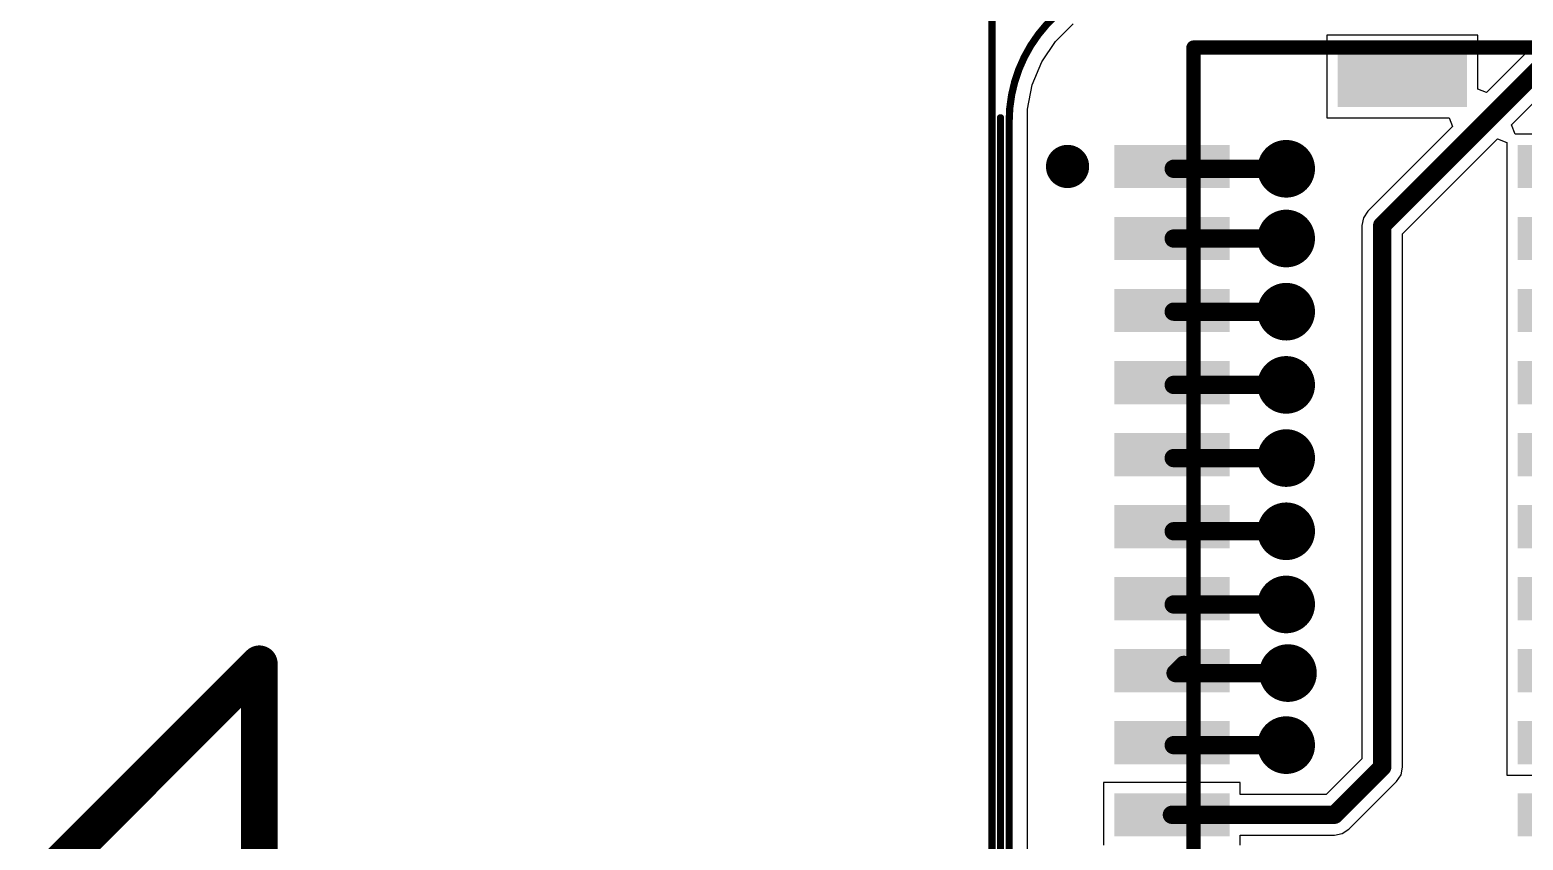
# Model space of a CAD drawing. Header units: millimetres. Extents: x 307 to 423, y 231 to 400.
# Drawn here: x 325.3 to 346.04, y 352.06 to 363.31 of the extents above; entities that cross this region are included whole.
import ezdxf

# ---------------------------------------------------------------- set-up
doc = ezdxf.new("R2010")
doc.units = ezdxf.units.MM
for name, color, linetype in [('BottomLayer', 5, 'Continuous'), ('Mechanical1', 6, 'Continuous'), ('Mechanical14', 56, 'Continuous'), ('Mechanical15', 56, 'Continuous'), ('Mechanical20', 56, 'Continuous'), ('MidLayer1', 16, 'Continuous'), ('MidLayer2', 76, 'Continuous'), ('MultiLayer', 9, 'Continuous'), ('TopLayer', 1, 'Continuous'), ('TopOverlay', 2, 'Continuous'), ('TopPaste', 8, 'Continuous'), ('TopSolder', 216, 'Continuous'), ('ViaHoleLayer', 16, 'Continuous')]:
    doc.layers.add(name, color=color, linetype=linetype)

# ---------------------------------------------------------------- blocks, each defined once
blk = doc.blocks.new('BM50BSRDSGTFLFSN_423')
at = {"layer": 'Mechanical15', "const_width": 0.2}
for points in [[(-13.65, -2.5), (-13.65, 2.5)], [(13.65, -2.5), (-13.65, -2.5)]]:
    blk.add_lwpolyline(points, dxfattribs=at)
at = {"layer": 'Mechanical15', "const_width": 0.1}
blk.add_lwpolyline([(-13.7, -2.5, 1), (-13.6, -2.5, 1)], format="xyb", close=True, dxfattribs=at)
blk.add_lwpolyline([(-13.7, -2.5, 1), (-13.6, -2.5, 1)], format="xyb", close=True, dxfattribs=at)
at = {"layer": 'Mechanical20', "const_width": 0.1}
blk.add_lwpolyline([(14.675, -5.3), (-14.675, -5.3)], dxfattribs=at)
at = {"layer": 'TopLayer'}
for points in [[(-11.7, 2), (-11.7, 3.6), (-12.3, 2), (-12.3, 3.6)], [(-10.7, 2), (-10.7, 3.6), (-11.3, 2), (-11.3, 3.6)], [(-9.7, 2), (-9.7, 3.6), (-10.3, 2), (-10.3, 3.6)], [(-8.7, 2), (-8.7, 3.6), (-9.3, 2), (-9.3, 3.6)], [(-7.7, 2), (-7.7, 3.6), (-8.3, 2), (-8.3, 3.6)], [(-6.7, 2), (-6.7, 3.6), (-7.3, 2), (-7.3, 3.6)], [(-5.7, 2), (-5.7, 3.6), (-6.3, 2), (-6.3, 3.6)], [(-4.7, 2), (-4.7, 3.6), (-5.3, 2), (-5.3, 3.6)], [(-3.7, 2), (-3.7, 3.6), (-4.3, 2), (-4.3, 3.6)], [(-2.7, 2), (-2.7, 3.6), (-3.3, 2), (-3.3, 3.6)], [(-12.825, -0.5), (-12.825, 1.3), (-13.675, -0.5), (-13.675, 1.3)], [(-11.7, -3.6), (-11.7, -2), (-12.3, -3.6), (-12.3, -2)], [(-10.7, -3.6), (-10.7, -2), (-11.3, -3.6), (-11.3, -2)], [(-9.7, -3.6), (-9.7, -2), (-10.3, -3.6), (-10.3, -2)], [(-8.7, -3.6), (-8.7, -2), (-9.3, -3.6), (-9.3, -2)], [(-7.7, -3.6), (-7.7, -2), (-8.3, -3.6), (-8.3, -2)], [(-6.7, -3.6), (-6.7, -2), (-7.3, -3.6), (-7.3, -2)], [(-5.7, -3.6), (-5.7, -2), (-6.3, -3.6), (-6.3, -2)], [(-4.7, -3.6), (-4.7, -2), (-5.3, -3.6), (-5.3, -2)], [(-3.7, -3.6), (-3.7, -2), (-4.3, -3.6), (-4.3, -2)], [(-2.7, -3.6), (-2.7, -2), (-3.3, -3.6), (-3.3, -2)]]:
    blk.add_solid(points, dxfattribs=at)
at = {"layer": 'TopOverlay', "const_width": 0.1}
for points in [[(-13.65, 1.5), (-13.65, 2.5)], [(-13.65, -2.5), (-13.65, -0.9)], [(-12.6, -2.5), (-13.65, -2.5)]]:
    blk.add_lwpolyline(points, dxfattribs=at)
at = {"layer": 'TopOverlay'}
for points, const_width in [([(-13.675, 1.5, 1), (-13.625, 1.5, 1)], 0.05), ([(-13.675, -0.9, 1), (-13.625, -0.9, 1)], 0.05), ([(-13.675, -2.5, 1), (-13.625, -2.5, 1)], 0.05), ([(-13.675, -2.5, 1), (-13.625, -2.5, 1)], 0.05), ([(-12.625, -2.5, 1), (-12.575, -2.5, 1)], 0.05), ([(-12.125, -4.2, 1), (-11.875, -4.2, 1)], 0.25), ([(-12.125, -4.2, 1), (-11.875, -4.2, 1)], 0.25), ([(-12.125, -4.3, 1), (-11.875, -4.3, 1)], 0.25), ([(-12.125, -4.3, 1), (-11.875, -4.3, 1)], 0.25)]:
    blk.add_lwpolyline(points, format="xyb", close=True, dxfattribs=dict(at, const_width=const_width))
at = {"layer": 'TopOverlay', "const_width": 0.5}
for points in [[(-12, -4.3, -1), (-12, -4.2)], [(-12, -4.2, -1), (-12, -4.3)]]:
    blk.add_lwpolyline(points, format="xyb", dxfattribs=at)
at = {"layer": 'TopPaste'}
for points in [[(-11.7, 2), (-11.7, 3.6), (-12.3, 2), (-12.3, 3.6)], [(-10.7, 2), (-10.7, 3.6), (-11.3, 2), (-11.3, 3.6)], [(-9.7, 2), (-9.7, 3.6), (-10.3, 2), (-10.3, 3.6)], [(-8.7, 2), (-8.7, 3.6), (-9.3, 2), (-9.3, 3.6)], [(-7.7, 2), (-7.7, 3.6), (-8.3, 2), (-8.3, 3.6)], [(-6.7, 2), (-6.7, 3.6), (-7.3, 2), (-7.3, 3.6)], [(-5.7, 2), (-5.7, 3.6), (-6.3, 2), (-6.3, 3.6)], [(-4.7, 2), (-4.7, 3.6), (-5.3, 2), (-5.3, 3.6)], [(-3.7, 2), (-3.7, 3.6), (-4.3, 2), (-4.3, 3.6)], [(-2.7, 2), (-2.7, 3.6), (-3.3, 2), (-3.3, 3.6)], [(-12.825, -0.5), (-12.825, 1.3), (-13.675, -0.5), (-13.675, 1.3)], [(-11.7, -3.6), (-11.7, -2), (-12.3, -3.6), (-12.3, -2)], [(-10.7, -3.6), (-10.7, -2), (-11.3, -3.6), (-11.3, -2)], [(-9.7, -3.6), (-9.7, -2), (-10.3, -3.6), (-10.3, -2)], [(-8.7, -3.6), (-8.7, -2), (-9.3, -3.6), (-9.3, -2)], [(-7.7, -3.6), (-7.7, -2), (-8.3, -3.6), (-8.3, -2)], [(-6.7, -3.6), (-6.7, -2), (-7.3, -3.6), (-7.3, -2)], [(-5.7, -3.6), (-5.7, -2), (-6.3, -3.6), (-6.3, -2)], [(-4.7, -3.6), (-4.7, -2), (-5.3, -3.6), (-5.3, -2)], [(-3.7, -3.6), (-3.7, -2), (-4.3, -3.6), (-4.3, -2)], [(-2.7, -3.6), (-2.7, -2), (-3.3, -3.6), (-3.3, -2)]]:
    blk.add_solid(points, dxfattribs=at)
at = {"layer": 'TopSolder'}
for points in [[(-11.7, 2), (-11.7, 3.6), (-12.3, 2), (-12.3, 3.6)], [(-10.7, 2), (-10.7, 3.6), (-11.3, 2), (-11.3, 3.6)], [(-9.7, 2), (-9.7, 3.6), (-10.3, 2), (-10.3, 3.6)], [(-8.7, 2), (-8.7, 3.6), (-9.3, 2), (-9.3, 3.6)], [(-7.7, 2), (-7.7, 3.6), (-8.3, 2), (-8.3, 3.6)], [(-6.7, 2), (-6.7, 3.6), (-7.3, 2), (-7.3, 3.6)], [(-5.7, 2), (-5.7, 3.6), (-6.3, 2), (-6.3, 3.6)], [(-4.7, 2), (-4.7, 3.6), (-5.3, 2), (-5.3, 3.6)], [(-3.7, 2), (-3.7, 3.6), (-4.3, 2), (-4.3, 3.6)], [(-2.7, 2), (-2.7, 3.6), (-3.3, 2), (-3.3, 3.6)], [(-12.825, -0.5), (-12.825, 1.3), (-13.675, -0.5), (-13.675, 1.3)], [(-11.7, -3.6), (-11.7, -2), (-12.3, -3.6), (-12.3, -2)], [(-10.7, -3.6), (-10.7, -2), (-11.3, -3.6), (-11.3, -2)], [(-9.7, -3.6), (-9.7, -2), (-10.3, -3.6), (-10.3, -2)], [(-8.7, -3.6), (-8.7, -2), (-9.3, -3.6), (-9.3, -2)], [(-7.7, -3.6), (-7.7, -2), (-8.3, -3.6), (-8.3, -2)], [(-6.7, -3.6), (-6.7, -2), (-7.3, -3.6), (-7.3, -2)], [(-5.7, -3.6), (-5.7, -2), (-6.3, -3.6), (-6.3, -2)], [(-4.7, -3.6), (-4.7, -2), (-5.3, -3.6), (-5.3, -2)], [(-3.7, -3.6), (-3.7, -2), (-4.3, -3.6), (-4.3, -2)], [(-2.7, -3.6), (-2.7, -2), (-3.3, -3.6), (-3.3, -2)]]:
    blk.add_solid(points, dxfattribs=at)

msp = doc.modelspace()

# ---------------------------------------------------------------- linework, layer by layer
at = {"layer": 'BottomLayer'}
for p, q in [((339.544, 363.148), (339.788, 363.392)), ((339.353, 362.863), (339.544, 363.148)), ((339.222, 362.545), (339.353, 362.863)), ((339.155, 362.208), (339.222, 362.545)), ((339.155, 362.036), (339.155, 362.208)), ((339.155, 232.696), (339.155, 362.036))]:
    msp.add_line(p, q, dxfattribs=at)
at = {"layer": 'BottomLayer', "const_width": 0.4}
for points in [[(342.548, 361.379, 1), (342.948, 361.379, 1)], [(342.548, 360.411, 1), (342.948, 360.411, 1)], [(342.548, 359.395, 1), (342.948, 359.395, 1)], [(342.548, 358.379, 1), (342.948, 358.379, 1)], [(342.548, 357.363, 1), (342.948, 357.363, 1)], [(342.548, 356.347, 1), (342.948, 356.347, 1)], [(342.548, 355.331, 1), (342.948, 355.331, 1)], [(342.573, 354.378, 1), (342.973, 354.378, 1)], [(342.548, 353.378, 1), (342.948, 353.378, 1)]]:
    msp.add_lwpolyline(points, format="xyb", close=True, dxfattribs=at)
at = {"layer": 'Mechanical1', "const_width": 0.1}
msp.add_lwpolyline([(338.9, 362.036, -0.414214), (340.9, 364.036)], format="xyb", dxfattribs=at)
for points in [[(338.78, 232.747), (338.78, 362.087)], [(338.9, 232.696), (338.9, 362.036)]]:
    msp.add_lwpolyline(points, dxfattribs=at)
at = {"layer": 'Mechanical1', "const_width": 0.05}
for points in [[(338.755, 362.087, 1), (338.805, 362.087, 1)], [(338.875, 362.036, 1), (338.925, 362.036, 1)], [(338.875, 362.036, 1), (338.925, 362.036, 1)]]:
    msp.add_lwpolyline(points, format="xyb", close=True, dxfattribs=at)
at = {"layer": 'Mechanical14', "const_width": 0.508}
for points in [[(325.552, 351.575), (328.486, 354.508)], [(328.486, 348.641), (328.486, 354.508)]]:
    msp.add_lwpolyline(points, dxfattribs=at)
at = {"layer": 'Mechanical14', "const_width": 0.254}
msp.add_lwpolyline([(328.359, 354.508, 1), (328.613, 354.508, 1)], format="xyb", close=True, dxfattribs=at)
msp.add_lwpolyline([(328.359, 354.508, 1), (328.613, 354.508, 1)], format="xyb", close=True, dxfattribs=at)
at = {"layer": 'MidLayer1'}
for p, q in [((339.544, 363.148), (339.788, 363.392)), ((339.353, 362.863), (339.544, 363.148)), ((339.222, 362.545), (339.353, 362.863)), ((339.155, 362.208), (339.222, 362.545)), ((339.155, 362.036), (339.155, 362.208)), ((339.155, 232.696), (339.155, 362.036))]:
    msp.add_line(p, q, dxfattribs=at)
at = {"layer": 'MidLayer1', "const_width": 0.4}
for points in [[(342.548, 361.379, 1), (342.948, 361.379, 1)], [(342.548, 360.411, 1), (342.948, 360.411, 1)], [(342.548, 359.395, 1), (342.948, 359.395, 1)], [(342.548, 358.379, 1), (342.948, 358.379, 1)], [(342.548, 357.363, 1), (342.948, 357.363, 1)], [(342.548, 356.347, 1), (342.948, 356.347, 1)], [(342.548, 355.331, 1), (342.948, 355.331, 1)], [(342.573, 354.378, 1), (342.973, 354.378, 1)], [(342.548, 353.378, 1), (342.948, 353.378, 1)]]:
    msp.add_lwpolyline(points, format="xyb", close=True, dxfattribs=at)
at = {"layer": 'MidLayer2', "const_width": 0.4}
for points in [[(342.548, 361.379, 1), (342.948, 361.379, 1)], [(342.548, 360.411, 1), (342.948, 360.411, 1)], [(342.548, 359.395, 1), (342.948, 359.395, 1)], [(342.548, 358.379, 1), (342.948, 358.379, 1)], [(342.548, 357.363, 1), (342.948, 357.363, 1)], [(342.548, 356.347, 1), (342.948, 356.347, 1)], [(342.548, 355.331, 1), (342.948, 355.331, 1)], [(342.573, 354.378, 1), (342.973, 354.378, 1)], [(342.548, 353.378, 1), (342.948, 353.378, 1)]]:
    msp.add_lwpolyline(points, format="xyb", close=True, dxfattribs=at)
at = {"layer": 'MultiLayer', "const_width": 0.4}
for points in [[(342.548, 361.379, 1), (342.948, 361.379, 1)], [(342.548, 360.411, 1), (342.948, 360.411, 1)], [(342.548, 359.395, 1), (342.948, 359.395, 1)], [(342.548, 358.379, 1), (342.948, 358.379, 1)], [(342.548, 357.363, 1), (342.948, 357.363, 1)], [(342.548, 356.347, 1), (342.948, 356.347, 1)], [(342.548, 355.331, 1), (342.948, 355.331, 1)], [(342.573, 354.378, 1), (342.973, 354.378, 1)], [(342.548, 353.378, 1), (342.948, 353.378, 1)]]:
    msp.add_lwpolyline(points, format="xyb", close=True, dxfattribs=at)
at = {"layer": 'TopLayer'}
for p, q in [((339.544, 363.148), (339.788, 363.392)), ((345.411, 363.236), (343.311, 363.236)), ((343.311, 363.236), (343.311, 362.086)), ((345.411, 362.486), (345.411, 363.236)), ((339.353, 362.863), (339.544, 363.148)), ((346.168, 363.077), (345.528, 362.437)), ((339.222, 362.545), (339.353, 362.863)), ((345.877, 361.988), (346.485, 362.595)), ((339.155, 362.208), (339.222, 362.545)), ((345.528, 362.437), (345.411, 362.486)), ((339.155, 362.036), (339.155, 362.208)), ((339.155, 232.696), (339.155, 362.036)), ((343.311, 362.086), (345.01, 362.086)), ((345.059, 361.968), (343.882, 360.791)), ((345.01, 362.086), (345.059, 361.968)), ((345.93, 361.861), (345.877, 361.988)), ((344.364, 360.475), (345.684, 361.794)), ((345.684, 361.794), (345.811, 361.742)), ((345.811, 361.742), (345.811, 360.988)), ((347.711, 361.861), (345.93, 361.861)), ((345.811, 360.988), (345.811, 360.961)), ((345.811, 360.961), (345.811, 360.861)), ((343.821, 360.7), (343.799, 360.592)), ((343.882, 360.791), (343.821, 360.7)), ((345.811, 360.861), (345.811, 360.834)), ((345.811, 360.834), (345.811, 359.961)), ((343.799, 360.592), (343.799, 360.592)), ((343.799, 360.592), (343.799, 353.19)), ((344.364, 353.073), (344.364, 360.475)), ((345.811, 359.961), (345.811, 359.961)), ((345.811, 359.961), (345.811, 359.861)), ((345.811, 359.861), (345.811, 359.861)), ((345.811, 359.861), (345.811, 358.988)), ((345.811, 358.988), (345.811, 358.961)), ((345.811, 358.961), (345.811, 358.861)), ((345.811, 358.861), (345.811, 358.834)), ((345.811, 358.834), (345.811, 357.988)), ((345.811, 357.988), (345.811, 357.961)), ((345.811, 357.961), (345.811, 357.861)), ((345.811, 357.861), (345.811, 357.834)), ((345.811, 357.834), (345.811, 356.988)), ((345.811, 356.988), (345.811, 356.961)), ((345.811, 356.961), (345.811, 356.861)), ((345.811, 356.861), (345.811, 356.834)), ((345.811, 356.834), (345.811, 355.988)), ((345.811, 355.988), (345.811, 355.961)), ((345.811, 355.961), (345.811, 355.861)), ((345.811, 355.861), (345.811, 355.834)), ((345.811, 355.834), (345.811, 354.988)), ((345.811, 354.988), (345.811, 354.961)), ((345.811, 354.961), (345.811, 354.861)), ((345.811, 354.861), (345.811, 354.834)), ((345.811, 354.834), (345.811, 353.988)), ((345.811, 353.988), (345.811, 353.961)), ((345.811, 353.961), (345.811, 353.861)), ((345.811, 353.861), (345.811, 353.834)), ((345.811, 353.834), (345.811, 352.961)), ((343.799, 353.19), (343.302, 352.693)), ((344.343, 352.965), (344.364, 353.073)), ((344.364, 353.073), (344.364, 353.073)), ((342.111, 352.861), (340.211, 352.861)), ((340.211, 352.861), (340.211, 351.988)), ((342.111, 352.693), (342.111, 352.861)), ((343.619, 352.211), (344.281, 352.873)), ((344.281, 352.873), (344.343, 352.965)), ((344.281, 352.873), (344.281, 352.873)), ((345.811, 352.961), (347.711, 352.961)), ((343.302, 352.693), (342.111, 352.693)), ((343.527, 352.15), (343.619, 352.211)), ((342.111, 351.988), (342.111, 352.128)), ((342.111, 352.128), (343.419, 352.128)), ((343.419, 352.128), (343.527, 352.15)), ((343.419, 352.128), (343.419, 352.128))]:
    msp.add_line(p, q, dxfattribs=at)
at = {"layer": 'TopLayer', "const_width": 0.254}
for points in [[(344.082, 360.592), (346.368, 362.878)], [(341.186, 361.379), (342.748, 361.379)], [(344.082, 353.073), (344.082, 360.592)], [(341.186, 360.411), (342.748, 360.411)], [(341.186, 359.395), (342.748, 359.395)], [(341.186, 358.379), (342.748, 358.379)], [(341.186, 357.363), (342.748, 357.363)], [(341.186, 356.347), (342.748, 356.347)], [(341.186, 355.331), (342.748, 355.331)], [(341.211, 354.378), (341.326, 354.492)], [(341.211, 354.378), (342.773, 354.378)], [(341.186, 353.378), (342.748, 353.378)], [(343.419, 352.411), (344.082, 353.073)], [(341.161, 352.411), (343.419, 352.411)]]:
    msp.add_lwpolyline(points, dxfattribs=at)
at = {"layer": 'TopLayer'}
for points, const_width in [([(342.548, 361.379, 1), (342.948, 361.379, 1)], 0.4), ([(341.122, 361.379, 1), (341.249, 361.379, 1)], 0.127), ([(342.685, 361.379, 1), (342.812, 361.379, 1)], 0.127), ([(342.548, 360.411, 1), (342.948, 360.411, 1)], 0.4), ([(344.018, 360.592, 1), (344.145, 360.592, 1)], 0.127), ([(344.018, 360.592, 1), (344.145, 360.592, 1)], 0.127), ([(341.122, 360.411, 1), (341.249, 360.411, 1)], 0.127), ([(342.685, 360.411, 1), (342.812, 360.411, 1)], 0.127), ([(342.548, 359.395, 1), (342.948, 359.395, 1)], 0.4), ([(341.122, 359.395, 1), (341.249, 359.395, 1)], 0.127), ([(342.685, 359.395, 1), (342.812, 359.395, 1)], 0.127), ([(342.548, 358.379, 1), (342.948, 358.379, 1)], 0.4), ([(341.122, 358.379, 1), (341.249, 358.379, 1)], 0.127), ([(342.685, 358.379, 1), (342.812, 358.379, 1)], 0.127), ([(342.548, 357.363, 1), (342.948, 357.363, 1)], 0.4), ([(341.122, 357.363, 1), (341.249, 357.363, 1)], 0.127), ([(342.685, 357.363, 1), (342.812, 357.363, 1)], 0.127), ([(342.548, 356.347, 1), (342.948, 356.347, 1)], 0.4), ([(341.122, 356.347, 1), (341.249, 356.347, 1)], 0.127), ([(342.685, 356.347, 1), (342.812, 356.347, 1)], 0.127), ([(342.548, 355.331, 1), (342.948, 355.331, 1)], 0.4), ([(341.122, 355.331, 1), (341.249, 355.331, 1)], 0.127), ([(342.685, 355.331, 1), (342.812, 355.331, 1)], 0.127), ([(342.573, 354.378, 1), (342.973, 354.378, 1)], 0.4), ([(341.148, 354.378, 1), (341.275, 354.378, 1)], 0.127), ([(341.148, 354.378, 1), (341.275, 354.378, 1)], 0.127), ([(341.262, 354.492, 1), (341.389, 354.492, 1)], 0.127), ([(342.71, 354.378, 1), (342.837, 354.378, 1)], 0.127), ([(342.548, 353.378, 1), (342.948, 353.378, 1)], 0.4), ([(341.122, 353.378, 1), (341.249, 353.378, 1)], 0.127), ([(342.685, 353.378, 1), (342.812, 353.378, 1)], 0.127), ([(344.018, 353.073, 1), (344.145, 353.073, 1)], 0.127), ([(344.018, 353.073, 1), (344.145, 353.073, 1)], 0.127), ([(341.097, 352.411, 1), (341.224, 352.411, 1)], 0.127), ([(343.355, 352.411, 1), (343.482, 352.411, 1)], 0.127), ([(343.355, 352.411, 1), (343.482, 352.411, 1)], 0.127)]:
    msp.add_lwpolyline(points, format="xyb", close=True, dxfattribs=dict(at, const_width=const_width))
at = {"layer": 'ViaHoleLayer', "const_width": 0.225}
for points in [[(342.636, 361.379, 1), (342.861, 361.379, 1)], [(342.636, 360.411, 1), (342.861, 360.411, 1)], [(342.636, 359.395, 1), (342.861, 359.395, 1)], [(342.636, 358.379, 1), (342.861, 358.379, 1)], [(342.636, 357.363, 1), (342.861, 357.363, 1)], [(342.636, 356.347, 1), (342.861, 356.347, 1)], [(342.636, 355.331, 1), (342.861, 355.331, 1)], [(342.661, 354.378, 1), (342.886, 354.378, 1)], [(342.636, 353.378, 1), (342.861, 353.378, 1)]]:
    msp.add_lwpolyline(points, format="xyb", close=True, dxfattribs=at)

# ---------------------------------------------------------------- block references
at = {"rotation": 270}
msp.add_blockref('BM50BSRDSGTFLFSN_423', (343.961, 349.411), dxfattribs=at)

doc.saveas('drawing.dxf')
